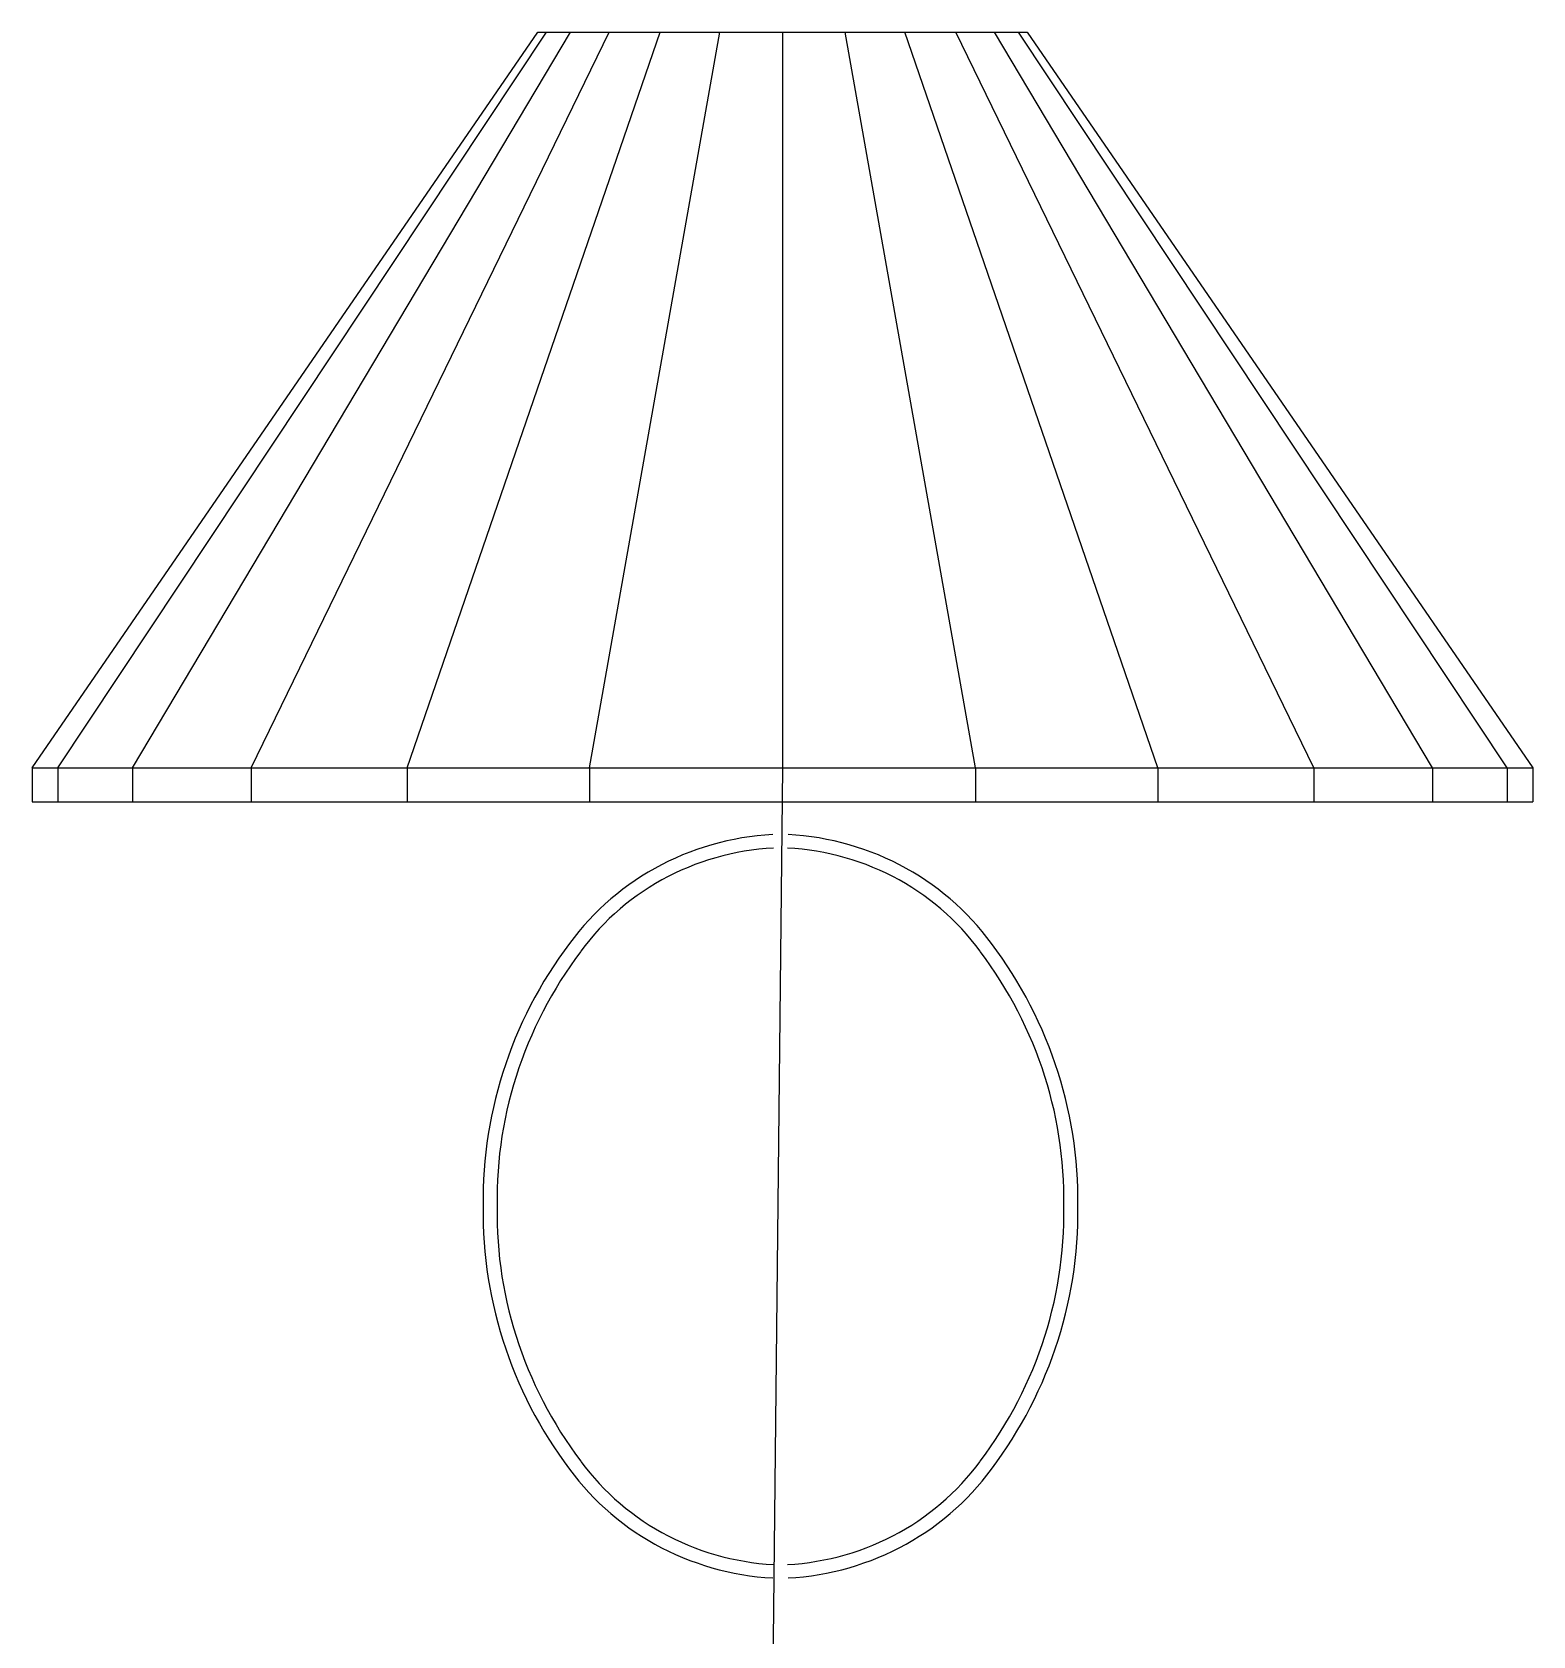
# Model space of a CAD drawing. Header units: inches. Extents: x 11.4 to 53.9, y 10.8 to 35.6.
# Drawn here: x 27.2584 to 27.6584, y 30.5496 to 30.977 of the extents above; entities that cross this region are included whole.
import ezdxf

# ---------------------------------------------------------------- set-up
doc = ezdxf.new("R2010")
doc.units = ezdxf.units.IN
doc.header["$MEASUREMENT"] = 0
doc.layers.add('4', color=4, linetype='Continuous')

msp = doc.modelspace()

# ---------------------------------------------------------------- linework, layer by layer
at = {"layer": '4'}
for p, q in [((27.25843, 30.78089), (27.39323, 30.977)), ((27.26532, 30.78089), (27.3955, 30.977)), ((27.28523, 30.78089), (27.40197, 30.977)), ((27.31679, 30.78089), (27.4122, 30.977)), ((27.35843, 30.78089), (27.42583, 30.977)), ((27.39323, 30.977), (27.52363, 30.977)), ((27.40697, 30.78089), (27.44173, 30.977)), ((27.45843, 30.977), (27.45843, 30.78089)), ((27.50989, 30.78089), (27.47513, 30.977)), ((27.55843, 30.78089), (27.49103, 30.977)), ((27.60007, 30.78089), (27.50466, 30.977)), ((27.63163, 30.78089), (27.51489, 30.977)), ((27.65154, 30.78089), (27.52136, 30.977)), ((27.52363, 30.977), (27.65843, 30.78089)), ((27.25843, 30.78089), (27.65843, 30.78089)), ((27.25843, 30.78089), (27.25843, 30.77184)), ((27.26532, 30.78089), (27.26532, 30.77184)), ((27.28523, 30.78089), (27.28523, 30.77184)), ((27.31679, 30.78089), (27.31679, 30.77184)), ((27.35843, 30.78089), (27.35843, 30.77184)), ((27.40697, 30.78089), (27.40697, 30.77184)), ((27.45843, 30.78089), (27.45582, 30.53938)), ((27.50989, 30.78089), (27.50989, 30.77184)), ((27.55843, 30.78089), (27.55843, 30.77184)), ((27.60007, 30.78089), (27.60007, 30.77184)), ((27.63163, 30.78089), (27.63163, 30.77184)), ((27.65154, 30.78089), (27.65154, 30.77184)), ((27.65843, 30.78089), (27.65843, 30.77184)), ((27.25843, 30.77184), (27.65843, 30.77184)), ((27.45376, 30.76297), (27.4517, 30.76277)), ((27.45582, 30.76311), (27.45376, 30.76297)), ((27.46202, 30.76297), (27.45995, 30.76311)), ((27.46407, 30.76277), (27.46202, 30.76297)), ((27.43564, 30.75914), (27.43371, 30.75844)), ((27.43759, 30.75979), (27.43564, 30.75914)), ((27.43957, 30.76039), (27.43759, 30.75979)), ((27.44156, 30.76093), (27.43957, 30.76039)), ((27.44356, 30.76141), (27.44156, 30.76093)), ((27.44558, 30.76184), (27.44356, 30.76141)), ((27.44761, 30.76221), (27.44558, 30.76184)), ((27.44825, 30.75868), (27.44632, 30.75833)), ((27.44965, 30.76252), (27.44761, 30.76221)), ((27.45018, 30.75898), (27.44825, 30.75868)), ((27.4517, 30.76277), (27.44965, 30.76252)), ((27.45212, 30.75922), (27.45018, 30.75898)), ((27.45407, 30.75941), (27.45212, 30.75922)), ((27.45603, 30.75954), (27.45407, 30.75941)), ((27.4617, 30.75941), (27.45975, 30.75954)), ((27.46365, 30.75922), (27.4617, 30.75941)), ((27.4656, 30.75898), (27.46365, 30.75922)), ((27.46612, 30.76252), (27.46407, 30.76277)), ((27.46753, 30.75868), (27.4656, 30.75898)), ((27.46816, 30.76221), (27.46612, 30.76252)), ((27.46946, 30.75833), (27.46753, 30.75868)), ((27.4702, 30.76184), (27.46816, 30.76221)), ((27.47222, 30.76141), (27.4702, 30.76184)), ((27.47422, 30.76093), (27.47222, 30.76141)), ((27.47621, 30.76039), (27.47422, 30.76093)), ((27.47818, 30.75979), (27.47621, 30.76039)), ((27.48014, 30.75914), (27.47818, 30.75979)), ((27.48207, 30.75844), (27.48014, 30.75914)), ((27.42621, 30.75508), (27.4244, 30.75412)), ((27.42804, 30.756), (27.42621, 30.75508)), ((27.42991, 30.75687), (27.42804, 30.756)), ((27.43179, 30.75768), (27.42991, 30.75687)), ((27.43325, 30.75439), (27.43146, 30.75362)), ((27.43371, 30.75844), (27.43179, 30.75768)), ((27.43507, 30.75511), (27.43325, 30.75439)), ((27.4369, 30.75578), (27.43507, 30.75511)), ((27.43875, 30.75639), (27.4369, 30.75578)), ((27.44062, 30.75696), (27.43875, 30.75639)), ((27.44251, 30.75747), (27.44062, 30.75696)), ((27.44441, 30.75793), (27.44251, 30.75747)), ((27.44632, 30.75833), (27.44441, 30.75793)), ((27.47137, 30.75793), (27.46946, 30.75833)), ((27.47327, 30.75747), (27.47137, 30.75793)), ((27.47516, 30.75696), (27.47327, 30.75747)), ((27.47703, 30.75639), (27.47516, 30.75696)), ((27.47888, 30.75578), (27.47703, 30.75639)), ((27.48071, 30.75511), (27.47888, 30.75578)), ((27.48252, 30.75439), (27.48071, 30.75511)), ((27.48398, 30.75768), (27.48207, 30.75844)), ((27.48431, 30.75362), (27.48252, 30.75439)), ((27.48587, 30.75687), (27.48398, 30.75768)), ((27.48773, 30.756), (27.48587, 30.75687)), ((27.48957, 30.75508), (27.48773, 30.756)), ((27.49138, 30.75412), (27.48957, 30.75508)), ((27.41916, 30.75091), (27.41749, 30.74975)), ((27.42088, 30.75203), (27.41916, 30.75091)), ((27.42262, 30.7531), (27.42088, 30.75203)), ((27.4244, 30.75412), (27.42262, 30.7531)), ((27.42625, 30.75102), (27.42456, 30.75005)), ((27.42796, 30.75193), (27.42625, 30.75102)), ((27.4297, 30.7528), (27.42796, 30.75193)), ((27.43146, 30.75362), (27.4297, 30.7528)), ((27.48608, 30.7528), (27.48431, 30.75362)), ((27.48782, 30.75193), (27.48608, 30.7528)), ((27.48953, 30.75102), (27.48782, 30.75193)), ((27.49122, 30.75005), (27.48953, 30.75102)), ((27.49315, 30.7531), (27.49138, 30.75412)), ((27.4949, 30.75203), (27.49315, 30.7531)), ((27.49661, 30.75091), (27.4949, 30.75203)), ((27.49829, 30.74975), (27.49661, 30.75091)), ((27.41267, 30.74598), (27.41114, 30.74464)), ((27.41424, 30.74728), (27.41267, 30.74598)), ((27.41584, 30.74854), (27.41424, 30.74728)), ((27.41749, 30.74975), (27.41584, 30.74854)), ((27.41969, 30.74688), (27.41814, 30.74573)), ((27.42128, 30.74798), (27.41969, 30.74688)), ((27.42291, 30.74904), (27.42128, 30.74798)), ((27.42456, 30.75005), (27.42291, 30.74904)), ((27.49287, 30.74904), (27.49122, 30.75005)), ((27.49449, 30.74798), (27.49287, 30.74904)), ((27.49608, 30.74688), (27.49449, 30.74798)), ((27.49764, 30.74573), (27.49608, 30.74688)), ((27.49993, 30.74854), (27.49829, 30.74975)), ((27.50154, 30.74728), (27.49993, 30.74854)), ((27.50311, 30.74598), (27.50154, 30.74728)), ((27.50463, 30.74464), (27.50311, 30.74598)), ((27.40822, 30.74182), (27.40682, 30.74035)), ((27.40966, 30.74325), (27.40822, 30.74182)), ((27.41114, 30.74464), (27.40966, 30.74325)), ((27.41368, 30.74203), (27.41227, 30.74072)), ((27.41513, 30.7433), (27.41368, 30.74203)), ((27.41661, 30.74454), (27.41513, 30.7433)), ((27.41814, 30.74573), (27.41661, 30.74454)), ((27.49916, 30.74454), (27.49764, 30.74573)), ((27.50065, 30.7433), (27.49916, 30.74454)), ((27.5021, 30.74203), (27.50065, 30.7433)), ((27.5035, 30.74072), (27.5021, 30.74203)), ((27.50612, 30.74325), (27.50463, 30.74464)), ((27.50756, 30.74182), (27.50612, 30.74325)), ((27.50896, 30.74035), (27.50756, 30.74182)), ((27.40415, 30.7373), (27.40289, 30.73572)), ((27.40546, 30.73885), (27.40415, 30.7373)), ((27.40682, 30.74035), (27.40546, 30.73885)), ((27.40958, 30.73797), (27.4083, 30.73654)), ((27.41091, 30.73936), (27.40958, 30.73797)), ((27.41227, 30.74072), (27.41091, 30.73936)), ((27.50487, 30.73936), (27.5035, 30.74072)), ((27.5062, 30.73797), (27.50487, 30.73936)), ((27.50748, 30.73654), (27.5062, 30.73797)), ((27.51032, 30.73885), (27.50896, 30.74035)), ((27.51163, 30.7373), (27.51032, 30.73885)), ((27.51289, 30.73572), (27.51163, 30.7373)), ((27.40168, 30.73411), (27.40023, 30.73214)), ((27.40289, 30.73572), (27.40168, 30.73411)), ((27.40586, 30.73358), (27.40471, 30.73205)), ((27.40706, 30.73508), (27.40586, 30.73358)), ((27.4083, 30.73654), (27.40706, 30.73508)), ((27.50872, 30.73508), (27.50748, 30.73654)), ((27.50992, 30.73358), (27.50872, 30.73508)), ((27.51107, 30.73205), (27.50992, 30.73358)), ((27.5141, 30.73411), (27.51289, 30.73572)), ((27.51555, 30.73214), (27.5141, 30.73411)), ((27.39882, 30.73015), (27.39746, 30.72813)), ((27.40023, 30.73214), (27.39882, 30.73015)), ((27.40327, 30.7301), (27.4019, 30.72817)), ((27.40467, 30.732), (27.40327, 30.7301)), ((27.51251, 30.7301), (27.5111, 30.732)), ((27.51387, 30.72817), (27.51251, 30.7301)), ((27.51696, 30.73015), (27.51555, 30.73214)), ((27.51832, 30.72813), (27.51696, 30.73015)), ((27.39614, 30.72608), (27.39486, 30.72401)), ((27.39746, 30.72813), (27.39614, 30.72608)), ((27.40058, 30.72621), (27.3993, 30.72422)), ((27.4019, 30.72817), (27.40058, 30.72621)), ((27.51519, 30.72621), (27.51387, 30.72817)), ((27.51647, 30.72422), (27.51519, 30.72621)), ((27.51964, 30.72608), (27.51832, 30.72813)), ((27.52092, 30.72401), (27.51964, 30.72608)), ((27.39363, 30.72191), (27.39244, 30.71978)), ((27.39486, 30.72401), (27.39363, 30.72191)), ((27.39807, 30.72221), (27.39687, 30.72018)), ((27.3993, 30.72422), (27.39807, 30.72221)), ((27.51771, 30.72221), (27.51647, 30.72422)), ((27.5189, 30.72018), (27.51771, 30.72221)), ((27.52215, 30.72191), (27.52092, 30.72401)), ((27.52333, 30.71978), (27.52215, 30.72191)), ((27.3913, 30.71764), (27.39021, 30.71547)), ((27.39244, 30.71978), (27.3913, 30.71764)), ((27.39462, 30.71604), (27.39356, 30.71394)), ((27.39572, 30.71812), (27.39462, 30.71604)), ((27.39687, 30.72018), (27.39572, 30.71812)), ((27.52005, 30.71812), (27.5189, 30.72018)), ((27.52116, 30.71604), (27.52005, 30.71812)), ((27.52222, 30.71394), (27.52116, 30.71604)), ((27.52447, 30.71764), (27.52333, 30.71978)), ((27.52557, 30.71547), (27.52447, 30.71764)), ((27.38916, 30.71328), (27.38816, 30.71106)), ((27.39021, 30.71547), (27.38916, 30.71328)), ((27.39255, 30.71181), (27.39158, 30.70967)), ((27.39356, 30.71394), (27.39255, 30.71181)), ((27.52323, 30.71181), (27.52222, 30.71394)), ((27.5242, 30.70967), (27.52323, 30.71181)), ((27.52661, 30.71328), (27.52557, 30.71547)), ((27.52761, 30.71106), (27.52661, 30.71328)), ((27.38721, 30.70883), (27.38631, 30.70658)), ((27.38816, 30.71106), (27.38721, 30.70883)), ((27.39066, 30.70751), (27.38978, 30.70533)), ((27.39158, 30.70967), (27.39066, 30.70751)), ((27.52512, 30.70751), (27.5242, 30.70967)), ((27.526, 30.70533), (27.52512, 30.70751)), ((27.52856, 30.70883), (27.52761, 30.71106)), ((27.52947, 30.70658), (27.52856, 30.70883)), ((27.38546, 30.70432), (27.38465, 30.70203)), ((27.38631, 30.70658), (27.38546, 30.70432)), ((27.38895, 30.70313), (27.38817, 30.70092)), ((27.38978, 30.70533), (27.38895, 30.70313)), ((27.52682, 30.70313), (27.526, 30.70533)), ((27.52761, 30.70092), (27.52682, 30.70313)), ((27.53032, 30.70432), (27.52947, 30.70658)), ((27.53113, 30.70203), (27.53032, 30.70432)), ((27.38389, 30.69973), (27.38319, 30.69742)), ((27.38465, 30.70203), (27.38389, 30.69973)), ((27.38817, 30.70092), (27.38744, 30.69869)), ((27.52834, 30.69869), (27.52761, 30.70092)), ((27.53188, 30.69973), (27.53113, 30.70203)), ((27.53259, 30.69742), (27.53188, 30.69973)), ((27.38253, 30.69509), (27.38193, 30.69275)), ((27.38319, 30.69742), (27.38253, 30.69509)), ((27.38675, 30.69645), (27.38612, 30.69419)), ((27.38744, 30.69869), (27.38675, 30.69645)), ((27.52902, 30.69645), (27.52834, 30.69869)), ((27.52966, 30.69419), (27.52902, 30.69645)), ((27.53325, 30.69509), (27.53259, 30.69742)), ((27.53385, 30.69275), (27.53325, 30.69509)), ((27.38137, 30.6904), (27.38086, 30.68804)), ((27.38193, 30.69275), (27.38137, 30.6904)), ((27.38553, 30.69192), (27.38499, 30.68964)), ((27.38612, 30.69419), (27.38553, 30.69192)), ((27.53025, 30.69192), (27.52966, 30.69419)), ((27.53079, 30.68964), (27.53025, 30.69192)), ((27.53441, 30.6904), (27.53385, 30.69275)), ((27.53491, 30.68804), (27.53441, 30.6904)), ((27.38086, 30.68804), (27.38041, 30.68567)), ((27.3845, 30.68735), (27.38406, 30.68505)), ((27.38499, 30.68964), (27.3845, 30.68735)), ((27.53128, 30.68735), (27.53079, 30.68964)), ((27.53172, 30.68505), (27.53128, 30.68735)), ((27.53537, 30.68567), (27.53491, 30.68804)), ((27.38001, 30.68329), (27.37966, 30.6809)), ((27.38041, 30.68567), (27.38001, 30.68329)), ((27.38367, 30.68275), (27.38333, 30.68043)), ((27.38406, 30.68505), (27.38367, 30.68275)), ((27.53211, 30.68275), (27.53172, 30.68505)), ((27.53245, 30.68043), (27.53211, 30.68275)), ((27.53577, 30.68329), (27.53537, 30.68567)), ((27.53612, 30.6809), (27.53577, 30.68329)), ((27.37936, 30.6785), (27.37911, 30.6761)), ((27.37966, 30.6809), (27.37936, 30.6785)), ((27.38304, 30.67811), (27.3828, 30.67578)), ((27.38333, 30.68043), (27.38304, 30.67811)), ((27.53274, 30.67811), (27.53245, 30.68043)), ((27.53298, 30.67578), (27.53274, 30.67811)), ((27.53642, 30.6785), (27.53612, 30.6809)), ((27.53667, 30.6761), (27.53642, 30.6785)), ((27.37891, 30.6737), (27.37877, 30.67129)), ((27.37911, 30.6761), (27.37891, 30.6737)), ((27.38261, 30.67345), (27.38247, 30.67112)), ((27.3828, 30.67578), (27.38261, 30.67345)), ((27.53317, 30.67345), (27.53298, 30.67578)), ((27.53331, 30.67112), (27.53317, 30.67345)), ((27.53687, 30.6737), (27.53667, 30.6761)), ((27.53701, 30.67129), (27.53687, 30.6737)), ((27.37877, 30.67129), (27.37867, 30.66888)), ((27.38247, 30.67112), (27.38238, 30.66878)), ((27.5334, 30.66878), (27.53331, 30.67112)), ((27.53711, 30.66888), (27.53701, 30.67129)), ((27.37867, 30.66888), (27.37863, 30.66647)), ((27.37863, 30.66647), (27.37864, 30.66406)), ((27.38238, 30.66878), (27.38234, 30.66645)), ((27.38234, 30.66645), (27.38235, 30.66411)), ((27.53344, 30.66645), (27.5334, 30.66878)), ((27.53343, 30.66411), (27.53344, 30.66645)), ((27.53715, 30.66647), (27.53711, 30.66888)), ((27.53714, 30.66406), (27.53715, 30.66647)), ((27.37864, 30.66406), (27.37863, 30.66164)), ((27.37863, 30.66164), (27.37867, 30.65923)), ((27.38235, 30.664), (27.38234, 30.66167)), ((27.38234, 30.66167), (27.38238, 30.65933)), ((27.5334, 30.65933), (27.53344, 30.66167)), ((27.53344, 30.66167), (27.53343, 30.664)), ((27.53711, 30.65923), (27.53715, 30.66164)), ((27.53715, 30.66164), (27.53714, 30.66406)), ((27.37867, 30.65923), (27.37877, 30.65682)), ((27.37877, 30.65682), (27.37891, 30.65441)), ((27.38238, 30.65933), (27.38247, 30.65699)), ((27.38247, 30.65699), (27.38261, 30.65466)), ((27.53317, 30.65466), (27.53331, 30.65699)), ((27.53331, 30.65699), (27.5334, 30.65933)), ((27.53687, 30.65441), (27.53701, 30.65682)), ((27.53701, 30.65682), (27.53711, 30.65923)), ((27.37891, 30.65441), (27.37911, 30.65201)), ((27.37911, 30.65201), (27.37936, 30.64961)), ((27.38261, 30.65466), (27.3828, 30.65233)), ((27.3828, 30.65233), (27.38304, 30.65)), ((27.53274, 30.65), (27.53298, 30.65233)), ((27.53298, 30.65233), (27.53317, 30.65466)), ((27.53642, 30.64961), (27.53667, 30.65201)), ((27.53667, 30.65201), (27.53687, 30.65441)), ((27.37936, 30.64961), (27.37966, 30.64721)), ((27.38304, 30.65), (27.38333, 30.64768)), ((27.38333, 30.64768), (27.38367, 30.64536)), ((27.53211, 30.64536), (27.53245, 30.64768)), ((27.53245, 30.64768), (27.53274, 30.65)), ((27.53612, 30.64721), (27.53642, 30.64961)), ((27.37966, 30.64721), (27.38001, 30.64482)), ((27.38001, 30.64482), (27.38041, 30.64244)), ((27.38367, 30.64536), (27.38406, 30.64306)), ((27.53172, 30.64306), (27.53211, 30.64536)), ((27.53537, 30.64244), (27.53577, 30.64482)), ((27.53577, 30.64482), (27.53612, 30.64721)), ((27.38041, 30.64244), (27.38086, 30.64007)), ((27.38086, 30.64007), (27.38137, 30.63771)), ((27.38406, 30.64306), (27.3845, 30.64076)), ((27.3845, 30.64076), (27.38499, 30.63847)), ((27.53079, 30.63847), (27.53128, 30.64076)), ((27.53128, 30.64076), (27.53172, 30.64306)), ((27.53441, 30.63771), (27.53491, 30.64007)), ((27.53491, 30.64007), (27.53537, 30.64244)), ((27.38137, 30.63771), (27.38193, 30.63536)), ((27.38193, 30.63536), (27.38253, 30.63302)), ((27.38499, 30.63847), (27.38553, 30.63619)), ((27.38553, 30.63619), (27.38612, 30.63392)), ((27.52966, 30.63392), (27.53025, 30.63619)), ((27.53025, 30.63619), (27.53079, 30.63847)), ((27.53325, 30.63302), (27.53385, 30.63536)), ((27.53385, 30.63536), (27.53441, 30.63771)), ((27.38253, 30.63302), (27.38319, 30.63069)), ((27.38319, 30.63069), (27.38389, 30.62838)), ((27.38612, 30.63392), (27.38675, 30.63166)), ((27.38675, 30.63166), (27.38744, 30.62942)), ((27.52834, 30.62942), (27.52902, 30.63166)), ((27.52902, 30.63166), (27.52966, 30.63392)), ((27.53188, 30.62838), (27.53259, 30.63069)), ((27.53259, 30.63069), (27.53325, 30.63302)), ((27.38389, 30.62838), (27.38465, 30.62608)), ((27.38744, 30.62942), (27.38817, 30.62719)), ((27.38817, 30.62719), (27.38895, 30.62498)), ((27.52682, 30.62498), (27.52761, 30.62719)), ((27.52761, 30.62719), (27.52834, 30.62942)), ((27.53113, 30.62608), (27.53188, 30.62838)), ((27.38465, 30.62608), (27.38546, 30.62379)), ((27.38546, 30.62379), (27.38631, 30.62153)), ((27.38895, 30.62498), (27.38978, 30.62278)), ((27.38978, 30.62278), (27.39066, 30.6206)), ((27.52512, 30.6206), (27.526, 30.62278)), ((27.526, 30.62278), (27.52682, 30.62498)), ((27.52947, 30.62153), (27.53032, 30.62379)), ((27.53032, 30.62379), (27.53113, 30.62608)), ((27.38631, 30.62153), (27.38721, 30.61928)), ((27.38721, 30.61928), (27.38816, 30.61705)), ((27.39066, 30.6206), (27.39158, 30.61844)), ((27.39158, 30.61844), (27.39255, 30.6163)), ((27.52323, 30.6163), (27.5242, 30.61844)), ((27.5242, 30.61844), (27.52512, 30.6206)), ((27.52761, 30.61705), (27.52856, 30.61928)), ((27.52856, 30.61928), (27.52947, 30.62153)), ((27.38816, 30.61705), (27.38916, 30.61483)), ((27.38916, 30.61483), (27.39021, 30.61264)), ((27.39255, 30.6163), (27.39356, 30.61417)), ((27.39356, 30.61417), (27.39462, 30.61207)), ((27.52116, 30.61207), (27.52222, 30.61417)), ((27.52222, 30.61417), (27.52323, 30.6163)), ((27.52557, 30.61264), (27.52661, 30.61483)), ((27.52661, 30.61483), (27.52761, 30.61705)), ((27.39021, 30.61264), (27.3913, 30.61047)), ((27.3913, 30.61047), (27.39244, 30.60833)), ((27.39462, 30.61207), (27.39572, 30.60999)), ((27.39572, 30.60999), (27.39687, 30.60793)), ((27.5189, 30.60793), (27.52005, 30.60999)), ((27.52005, 30.60999), (27.52116, 30.61207)), ((27.52333, 30.60833), (27.52447, 30.61047)), ((27.52447, 30.61047), (27.52557, 30.61264)), ((27.39244, 30.60833), (27.39363, 30.6062)), ((27.39363, 30.6062), (27.39486, 30.6041)), ((27.39687, 30.60793), (27.39807, 30.6059)), ((27.39807, 30.6059), (27.3993, 30.60389)), ((27.51647, 30.60389), (27.51771, 30.6059)), ((27.51771, 30.6059), (27.5189, 30.60793)), ((27.52092, 30.6041), (27.52215, 30.6062)), ((27.52215, 30.6062), (27.52333, 30.60833)), ((27.39486, 30.6041), (27.39614, 30.60203)), ((27.39614, 30.60203), (27.39746, 30.59998)), ((27.3993, 30.60389), (27.40058, 30.6019)), ((27.40058, 30.6019), (27.4019, 30.59994)), ((27.51387, 30.59994), (27.51519, 30.6019)), ((27.51519, 30.6019), (27.51647, 30.60389)), ((27.51832, 30.59998), (27.51964, 30.60203)), ((27.51964, 30.60203), (27.52092, 30.6041)), ((27.39746, 30.59998), (27.39882, 30.59796)), ((27.39882, 30.59796), (27.40023, 30.59597)), ((27.4019, 30.59994), (27.40327, 30.59801)), ((27.40327, 30.59801), (27.40467, 30.59611)), ((27.5111, 30.59611), (27.51251, 30.59801)), ((27.51251, 30.59801), (27.51387, 30.59994)), ((27.51555, 30.59597), (27.51696, 30.59796)), ((27.51696, 30.59796), (27.51832, 30.59998)), ((27.40023, 30.59597), (27.40168, 30.594)), ((27.40168, 30.594), (27.40289, 30.59239)), ((27.40289, 30.59239), (27.40416, 30.59081)), ((27.40471, 30.59606), (27.40586, 30.59454)), ((27.40586, 30.59454), (27.40706, 30.59304)), ((27.40706, 30.59304), (27.4083, 30.59158)), ((27.50748, 30.59158), (27.50872, 30.59304)), ((27.50872, 30.59304), (27.50992, 30.59454)), ((27.50992, 30.59454), (27.51107, 30.59606)), ((27.51162, 30.59081), (27.51288, 30.59239)), ((27.51288, 30.59239), (27.5141, 30.594)), ((27.5141, 30.594), (27.51555, 30.59597)), ((27.40416, 30.59081), (27.40547, 30.58927)), ((27.40547, 30.58927), (27.40682, 30.58777)), ((27.40682, 30.58777), (27.40823, 30.5863)), ((27.4083, 30.59158), (27.40959, 30.59015)), ((27.40959, 30.59015), (27.41091, 30.58876)), ((27.41091, 30.58876), (27.41228, 30.58741)), ((27.50349, 30.58741), (27.50486, 30.58876)), ((27.50486, 30.58876), (27.50619, 30.59015)), ((27.50619, 30.59015), (27.50748, 30.59158)), ((27.50755, 30.5863), (27.50895, 30.58777)), ((27.50895, 30.58777), (27.51031, 30.58927)), ((27.51031, 30.58927), (27.51162, 30.59081)), ((27.40823, 30.5863), (27.40967, 30.58487)), ((27.40967, 30.58487), (27.41116, 30.58349)), ((27.41116, 30.58349), (27.41269, 30.58215)), ((27.41228, 30.58741), (27.41369, 30.5861)), ((27.41369, 30.5861), (27.41514, 30.58483)), ((27.41514, 30.58483), (27.41663, 30.58359)), ((27.41663, 30.58359), (27.41815, 30.58241)), ((27.49763, 30.58241), (27.49915, 30.58359)), ((27.49915, 30.58359), (27.50064, 30.58483)), ((27.50064, 30.58483), (27.50208, 30.5861)), ((27.50208, 30.5861), (27.50349, 30.58741)), ((27.50309, 30.58215), (27.50462, 30.58349)), ((27.50462, 30.58349), (27.50611, 30.58487)), ((27.50611, 30.58487), (27.50755, 30.5863)), ((27.41269, 30.58215), (27.41425, 30.58085)), ((27.41425, 30.58085), (27.41586, 30.57959)), ((27.41586, 30.57959), (27.4175, 30.57838)), ((27.41815, 30.58241), (27.41971, 30.58126)), ((27.41971, 30.58126), (27.4213, 30.58016)), ((27.4213, 30.58016), (27.42292, 30.5791)), ((27.49286, 30.5791), (27.49448, 30.58016)), ((27.49448, 30.58016), (27.49607, 30.58126)), ((27.49607, 30.58126), (27.49763, 30.58241)), ((27.49828, 30.57838), (27.49992, 30.57959)), ((27.49992, 30.57959), (27.50152, 30.58085)), ((27.50152, 30.58085), (27.50309, 30.58215)), ((27.4175, 30.57838), (27.41918, 30.57722)), ((27.41918, 30.57722), (27.42089, 30.57611)), ((27.42089, 30.57611), (27.42264, 30.57504)), ((27.42264, 30.57504), (27.42442, 30.57402)), ((27.42292, 30.5791), (27.42458, 30.57809)), ((27.42458, 30.57809), (27.42626, 30.57712)), ((27.42626, 30.57712), (27.42797, 30.5762)), ((27.42797, 30.5762), (27.42971, 30.57534)), ((27.42971, 30.57534), (27.43148, 30.57451)), ((27.4843, 30.57451), (27.48606, 30.57534)), ((27.48606, 30.57534), (27.4878, 30.5762)), ((27.4878, 30.5762), (27.48952, 30.57712)), ((27.48952, 30.57712), (27.4912, 30.57809)), ((27.4912, 30.57809), (27.49286, 30.5791)), ((27.49136, 30.57402), (27.49314, 30.57504)), ((27.49314, 30.57504), (27.49488, 30.57611)), ((27.49488, 30.57611), (27.4966, 30.57722)), ((27.4966, 30.57722), (27.49828, 30.57838)), ((27.42442, 30.57402), (27.42622, 30.57305)), ((27.42622, 30.57305), (27.42806, 30.57214)), ((27.42806, 30.57214), (27.42992, 30.57127)), ((27.42992, 30.57127), (27.43181, 30.57046)), ((27.43148, 30.57451), (27.43327, 30.57374)), ((27.43327, 30.57374), (27.43508, 30.57302)), ((27.43508, 30.57302), (27.43691, 30.57236)), ((27.43691, 30.57236), (27.43876, 30.57174)), ((27.43876, 30.57174), (27.44063, 30.57117)), ((27.44063, 30.57117), (27.44252, 30.57066)), ((27.44252, 30.57066), (27.44442, 30.5702)), ((27.47136, 30.5702), (27.47326, 30.57066)), ((27.47326, 30.57066), (27.47514, 30.57117)), ((27.47514, 30.57117), (27.47701, 30.57174)), ((27.47701, 30.57174), (27.47887, 30.57236)), ((27.47887, 30.57236), (27.4807, 30.57302)), ((27.4807, 30.57302), (27.48251, 30.57374)), ((27.48251, 30.57374), (27.4843, 30.57451)), ((27.48397, 30.57046), (27.48586, 30.57127)), ((27.48586, 30.57127), (27.48772, 30.57214)), ((27.48772, 30.57214), (27.48955, 30.57305)), ((27.48955, 30.57305), (27.49136, 30.57402)), ((27.43181, 30.57046), (27.43372, 30.5697)), ((27.43372, 30.5697), (27.43565, 30.56899)), ((27.43565, 30.56899), (27.4376, 30.56834)), ((27.4376, 30.56834), (27.43957, 30.56774)), ((27.43957, 30.56774), (27.44156, 30.5672)), ((27.44156, 30.5672), (27.44357, 30.56672)), ((27.44357, 30.56672), (27.44559, 30.56629)), ((27.44442, 30.5702), (27.44633, 30.56979)), ((27.44633, 30.56979), (27.44826, 30.56944)), ((27.44826, 30.56944), (27.45019, 30.56914)), ((27.45019, 30.56914), (27.45213, 30.5689)), ((27.45213, 30.5689), (27.45408, 30.5687)), ((27.45408, 30.5687), (27.45604, 30.56857)), ((27.45974, 30.56857), (27.4617, 30.5687)), ((27.4617, 30.5687), (27.46364, 30.5689)), ((27.46364, 30.5689), (27.46559, 30.56914)), ((27.46559, 30.56914), (27.46752, 30.56944)), ((27.46752, 30.56944), (27.46945, 30.56979)), ((27.46945, 30.56979), (27.47136, 30.5702)), ((27.47019, 30.56629), (27.47221, 30.56672)), ((27.47221, 30.56672), (27.47421, 30.5672)), ((27.47421, 30.5672), (27.4762, 30.56774)), ((27.4762, 30.56774), (27.47817, 30.56834)), ((27.47817, 30.56834), (27.48013, 30.56899)), ((27.48013, 30.56899), (27.48206, 30.5697)), ((27.48206, 30.5697), (27.48397, 30.57046)), ((27.44559, 30.56629), (27.44762, 30.56592)), ((27.44762, 30.56592), (27.44966, 30.5656)), ((27.44966, 30.5656), (27.45171, 30.56534)), ((27.45171, 30.56534), (27.45376, 30.56514)), ((27.45376, 30.56514), (27.45582, 30.565)), ((27.45995, 30.565), (27.46202, 30.56514)), ((27.46202, 30.56514), (27.46407, 30.56534)), ((27.46407, 30.56534), (27.46612, 30.5656)), ((27.46612, 30.5656), (27.46816, 30.56592)), ((27.46816, 30.56592), (27.47019, 30.56629))]:
    msp.add_line(p, q, dxfattribs=at)

doc.saveas('drawing.dxf')
